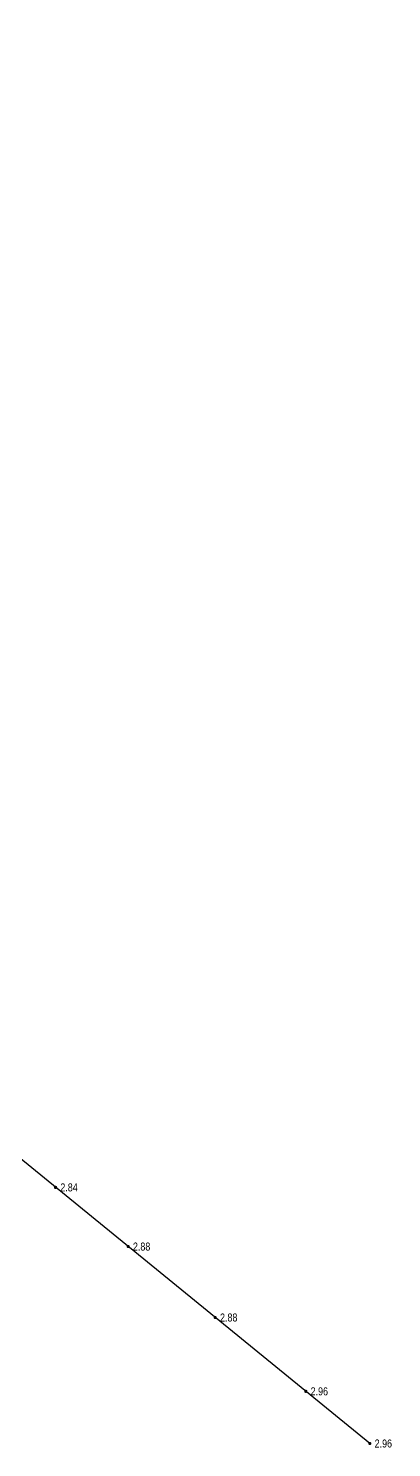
# Model space of a CAD drawing. Header units: metres. Extents: x 570700 to 571606, y 785277 to 786024.
# Drawn here: x 571283.56 to 571294.91, y 785962.65 to 786006.97 of the extents above; entities that cross this region are included whole.
import ezdxf
from ezdxf.enums import TextEntityAlignment as Align

# ---------------------------------------------------------------- set-up
doc = ezdxf.new("R2010")
doc.units = ezdxf.units.M
doc.layers.get('0').update_dxf_attribs({"linetype": 'CONTINUOUS'})
doc.layers.add('dmx', color=7, linetype='CONTINUOUS')
doc.layers.add('GCD-散点', color=1, linetype='CONTINUOUS')
doc.styles.add('EICAD', font='arial.ttf', dxfattribs={"width": 0.8, "height": 2})

# ---------------------------------------------------------------- blocks, each defined once
blk = doc.blocks.new('GC200')
at = {"linetype": 'Continuous', "const_width": 0.2, "flags": 128}
blk.add_lwpolyline([(-0.1, 0, 1), (0.1, 0, 1)], format="xyb", close=True, dxfattribs=at)

msp = doc.modelspace()

# ---------------------------------------------------------------- linework, layer by layer
at = {"layer": 'dmx'}
msp.add_line((571294.229, 785962.78), (571239.945, 786006.975), dxfattribs=at)

# ---------------------------------------------------------------- block references
at = {"layer": 'GCD-散点'}
ref = msp.add_blockref('GC200', (571284.405, 785970.778, 2.844), dxfattribs=dict(at, xscale=0.25, yscale=0.25, zscale=0.25))
ref.add_attrib('height', '2.84', dxfattribs={"height": 0.25, "style": 'EICAD', "width": 0.8}).set_placement((571284.555, 785970.778, 2.844), align=Align.MIDDLE_LEFT)
ref = msp.add_blockref('GC200', (571286.674, 785968.931, 2.875), dxfattribs=dict(at, xscale=0.25, yscale=0.25, zscale=0.25))
ref.add_attrib('height', '2.88', dxfattribs={"height": 0.25, "style": 'EICAD', "width": 0.8}).set_placement((571286.824, 785968.931, 2.875), align=Align.MIDDLE_LEFT)
ref = msp.add_blockref('GC200', (571289.396, 785966.715, 2.881), dxfattribs=dict(at, xscale=0.25, yscale=0.25, zscale=0.25))
ref.add_attrib('height', '2.88', dxfattribs={"height": 0.25, "style": 'EICAD', "width": 0.8}).set_placement((571289.546, 785966.715, 2.881), align=Align.MIDDLE_LEFT)
ref = msp.add_blockref('GC200', (571292.228, 785964.409, 2.956), dxfattribs=dict(at, xscale=0.25, yscale=0.25, zscale=0.25))
ref.add_attrib('height', '2.96', dxfattribs={"height": 0.25, "style": 'EICAD', "width": 0.8}).set_placement((571292.378, 785964.409, 2.956), align=Align.MIDDLE_LEFT)
ref = msp.add_blockref('GC200', (571294.229, 785962.78, 2.96), dxfattribs=dict(at, xscale=0.25, yscale=0.25, zscale=0.25))
ref.add_attrib('height', '2.96', dxfattribs={"height": 0.25, "style": 'EICAD', "width": 0.8}).set_placement((571294.379, 785962.78), align=Align.MIDDLE_LEFT)

doc.saveas('drawing.dxf')
